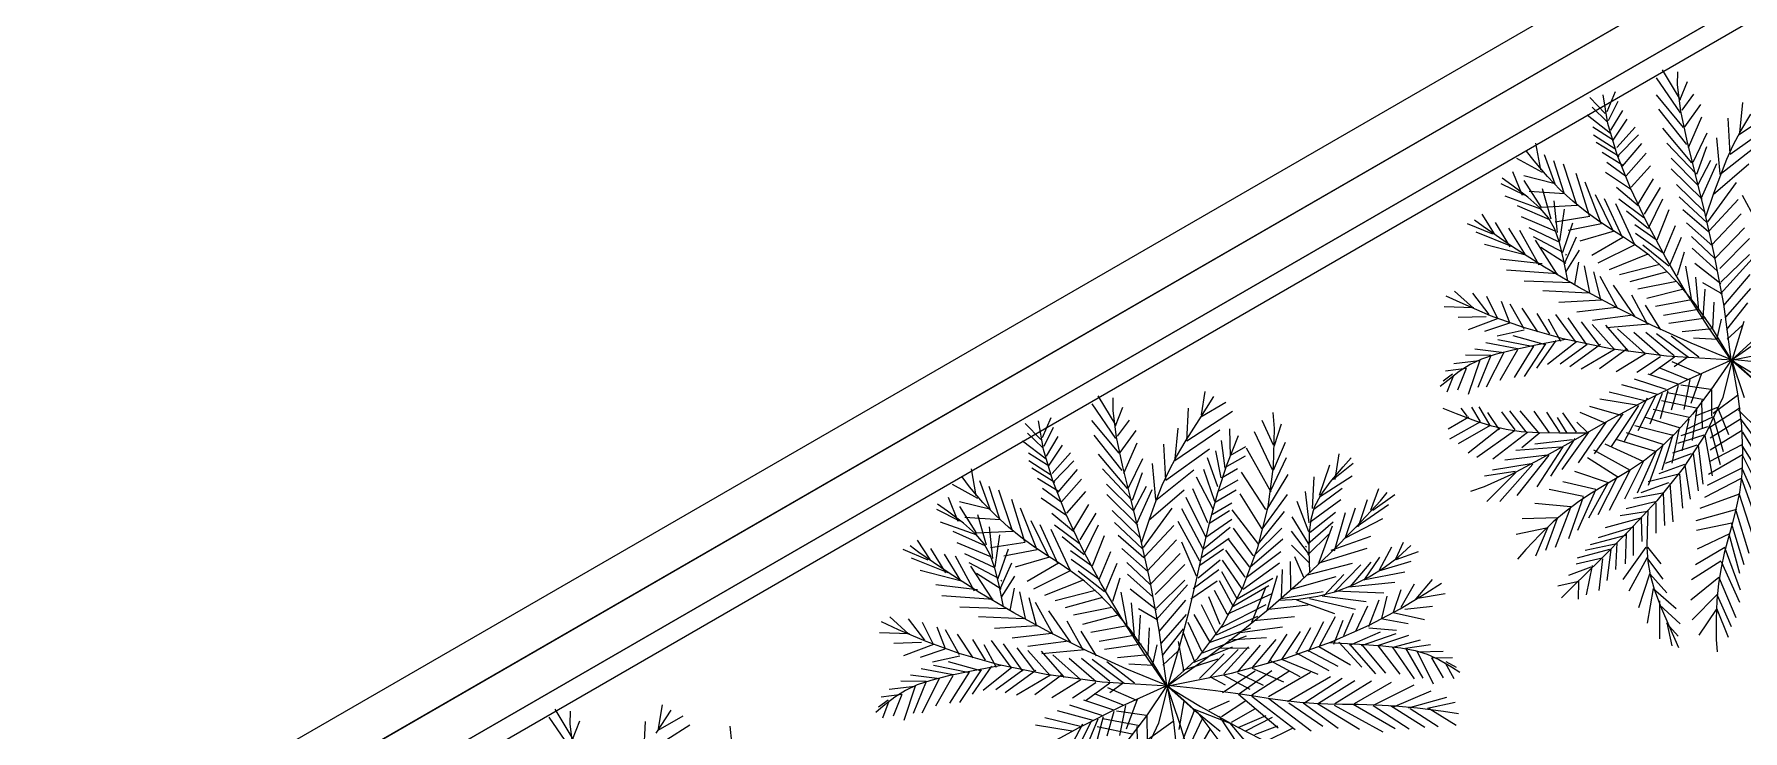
# Model space of a CAD drawing. Header units: millimetres. Extents: x 1993 to 4093, y 1262 to 2017.
# Drawn here: x 3810.96 to 3834.83, y 1523.6 to 1533.33 of the extents above; entities that cross this region are included whole.
import ezdxf

# ---------------------------------------------------------------- set-up
doc = ezdxf.new("R2010")
doc.units = ezdxf.units.MM
doc.layers.add('LOW HEIGHT STORAGE WITH PLANTER BOX', color=251, linetype='Continuous', lineweight=25)

# ---------------------------------------------------------------- blocks, each defined once
blk = doc.blocks.new('LHS 4FT')
at = {"layer": 'LOW HEIGHT STORAGE WITH PLANTER BOX', "ltscale": 0.7}
for p, q in [((8.4, -24), (8.4, 24)), ((9, 24), (9, -24)), ((7.8, -23.4), (7.801, 23.4)), ((8.4, 23.4), (8.4, -23.4))]:
    blk.add_line(p, q, dxfattribs=at)
at = {"layer": 'LOW HEIGHT STORAGE WITH PLANTER BOX', "ltscale": 0.1}
for p, q in [((7.801, 23.4), (7.8, -23.4)), ((7.534, 23.133), (7.534, -23.133))]:
    blk.add_line(p, q, dxfattribs=at)
at = {"layer": 'LOW HEIGHT STORAGE WITH PLANTER BOX'}
for p, q in [((6.916, 16.51), (7.503, 16.556)), ((6.929, 16.494), (7.272, 16.351)), ((7.072, 16.419), (7.558, 16.428)), ((7.072, 16.428), (7.246, 16.208)), ((7.272, 16.351), (7.427, 16.258)), ((6.394, 15.668), (6.431, 14.907)), ((6.394, 15.668), (6.779, 15.42)), ((6.563, 15.372), (6.739, 15.031)), ((6.587, 15.329), (6.587, 14.926)), ((6.605, 15.31), (6.862, 15.1)), ((5.928, 14.521), (6.132, 14.428)), ((5.323, 12.335), (5.165, 12.53)), ((5.302, 12.437), (5.279, 12.571)), ((5.33, 12.235), (5.302, 12.437)), ((5.342, 12.337), (5.324, 12.501)), ((5.322, 11.911), (4.987, 12.29)), ((5.317, 12.132), (5.115, 12.386)), ((5.317, 12.132), (5.427, 12.401)), ((5.321, 11.92), (5.462, 12.248)), ((5.338, 12.056), (5.33, 12.235)), ((5.249, 11.562), (4.952, 12.019)), ((5.303, 11.743), (5.005, 12.126)), ((5.303, 11.743), (5.483, 12.048)), ((5.324, 11.879), (5.338, 12.056)), ((5.998, 11.614), (6.219, 11.969)), ((5.185, 11.381), (4.937, 11.806)), ((5.195, 11.373), (5.49, 11.717)), ((5.264, 11.592), (5.49, 11.892)), ((5.284, 11.681), (5.324, 11.879)), ((5.699, 11.398), (5.772, 11.839)), ((5.786, 11.469), (6.121, 11.719)), ((5.805, 11.529), (5.99, 11.871)), ((5.997, 11.623), (6.336, 11.733)), ((6.121, 11.719), (6.335, 11.868)), ((5.06, 10.999), (4.815, 11.489)), ((5.116, 11.162), (4.875, 11.615)), ((5.107, 11.161), (5.444, 11.546)), ((5.214, 11.438), (5.284, 11.681)), ((5.374, 11.161), (5.491, 11.533)), ((5.411, 11.152), (5.786, 11.469)), ((5.563, 11.292), (5.636, 11.649)), ((5.811, 11.475), (6.183, 11.523)), ((5.03, 10.848), (4.828, 11.278)), ((5.05, 11.007), (5.383, 11.337)), ((5.112, 11.127), (5.214, 11.438)), ((5.564, 11.283), (5.882, 11.234)), ((5.708, 11.399), (6.042, 11.379)), ((4.871, 10.611), (4.798, 11.119)), ((4.974, 10.726), (5.112, 11.127)), ((4.997, 10.752), (5.411, 11.152)), ((5.261, 11.011), (5.655, 11.034)), ((5.393, 11.154), (5.79, 11.15)), ((6.271, 10.618), (6.689, 11.044)), ((6.465, 10.72), (6.897, 11.06)), ((6.757, 10.873), (7.06, 11.104)), ((6.916, 10.935), (7.055, 10.994)), ((3.676, 10.223), (3.692, 10.828)), ((4.51, 10.195), (4.506, 10.747)), ((4.548, 10.247), (4.997, 10.752)), ((4.669, 10.341), (4.613, 10.869)), ((4.763, 10.498), (4.714, 10.962)), ((4.98, 10.797), (5.34, 10.789)), ((5.146, 10.879), (5.486, 10.888)), ((5.614, 10.253), (5.968, 10.821)), ((5.825, 10.364), (6.227, 10.957)), ((6.052, 10.483), (6.404, 10.956)), ((6.467, 10.721), (6.916, 10.935)), ((6.481, 10.749), (6.878, 10.76)), ((6.75, 10.848), (7.073, 10.862)), ((3.693, 10.152), (3.327, 10.738)), ((3.665, 10.18), (4.032, 10.564)), ((3.684, 10.326), (4.013, 10.729)), ((4.433, 10.048), (4.383, 10.522)), ((4.753, 10.506), (5.218, 10.546)), ((4.879, 10.621), (5.343, 10.67)), ((5.2, 10.016), (5.469, 10.549)), ((5.379, 10.13), (5.721, 10.661)), ((5.999, 10.477), (6.467, 10.721)), ((6.059, 10.528), (6.613, 10.518)), ((6.279, 10.622), (6.717, 10.634)), ((3.665, 10.033), (3.363, 10.491)), ((3.647, 9.932), (3.363, 10.299)), ((3.665, 9.997), (4.032, 10.363)), ((4.241, 9.862), (4.227, 10.34)), ((4.509, 10.204), (4.968, 10.299)), ((4.667, 10.359), (5.076, 10.411)), ((4.796, 9.742), (5.015, 10.27)), ((5.006, 9.893), (5.226, 10.401)), ((5.519, 10.205), (5.999, 10.477)), ((5.667, 10.289), (5.96, 10.19)), ((5.841, 10.372), (6.385, 10.399)), ((5.894, 10.193), (6.259, 10.384)), ((6.042, 10.146), (6.439, 10.396)), ((6.206, 10.129), (6.578, 10.386)), ((6.358, 10.095), (6.766, 10.402)), ((6.531, 10.082), (6.927, 10.372)), ((6.715, 10.106), (7.13, 10.458)), ((6.957, 10.187), (7.216, 10.298)), ((7.007, 10.218), (7.307, 10.416)), ((7.216, 10.298), (7.369, 10.368)), ((3.638, 9.85), (3.354, 10.134)), ((3.637, 9.562), (3.676, 10.223)), ((3.665, 9.859), (4.013, 10.171)), ((4.067, 9.62), (4.548, 10.247)), ((4.102, 9.7), (4.078, 10.094)), ((4.387, 10.044), (4.865, 10.14)), ((4.577, 9.607), (4.829, 10.152)), ((5.031, 9.905), (5.519, 10.205)), ((5.371, 10.105), (5.734, 9.985)), ((5.573, 10.232), (5.815, 10.027)), ((5.794, 10.244), (5.956, 9.936)), ((5.914, 10.193), (6.141, 9.878)), ((5.96, 10.19), (6.192, 10.122)), ((6.001, 10.125), (5.993, 10.141)), ((6.05, 10.151), (6.335, 9.824)), ((6.192, 10.122), (6.386, 10.086)), ((6.206, 10.109), (6.56, 9.829)), ((6.294, 9.575), (6.468, 10.033)), ((6.326, 10.078), (6.731, 9.897)), ((6.386, 10.086), (6.563, 10.083)), ((6.514, 9.649), (6.742, 10.097)), ((6.531, 10.062), (6.959, 9.955)), ((6.563, 10.083), (6.746, 10.117)), ((6.739, 10.098), (7.186, 10.115)), ((6.742, 9.722), (7.017, 10.134)), ((6.746, 10.117), (6.957, 10.187)), ((6.944, 9.777), (7.246, 10.088)), ((7.015, 10.243), (7.372, 10.192)), ((7.155, 9.841), (7.503, 10.052)), ((3.227, 9.623), (3.56, 9.993)), ((3.274, 9.472), (3.616, 9.867)), ((3.629, 9.685), (3.382, 9.942)), ((3.629, 9.52), (3.977, 9.795)), ((3.647, 9.676), (3.977, 9.969)), ((4, 9.533), (3.956, 9.943)), ((4.112, 9.692), (4.583, 9.852)), ((4.25, 9.863), (4.739, 10.026)), ((4.54, 9.581), (5.031, 9.905)), ((4.982, 9.881), (5.494, 9.87)), ((5.209, 10.02), (5.596, 9.913)), ((5.634, 9.218), (5.671, 9.804)), ((5.808, 9.319), (5.808, 9.823)), ((5.946, 9.383), (6.065, 9.868)), ((6.12, 9.484), (6.275, 9.932)), ((6.823, 9.744), (7.073, 9.807)), ((7.073, 9.807), (7.354, 9.86)), ((7.2, 9.841), (7.558, 9.713)), ((7.354, 9.86), (7.527, 9.883)), ((3.174, 9.227), (2.855, 9.685)), ((3.286, 9.509), (2.939, 9.7)), ((3.349, 9.319), (3.185, 9.713)), ((3.62, 9.502), (3.299, 9.786)), ((3.61, 9.319), (3.327, 9.658)), ((3.355, 9.318), (3.615, 9.65)), ((3.556, 8.85), (4.067, 9.62)), ((3.565, 8.843), (3.637, 9.562)), ((3.601, 9.328), (3.958, 9.594)), ((3.907, 9.366), (3.882, 9.603)), ((3.898, 9.365), (4.408, 9.585)), ((4.019, 9.526), (4.497, 9.705)), ((4.052, 9.233), (4.54, 9.581)), ((4.577, 9.627), (5.048, 9.616)), ((4.763, 9.725), (5.299, 9.768)), ((5.222, 9.062), (5.378, 9.621)), ((5.433, 9.136), (5.515, 9.713)), ((6.194, 9.507), (6.389, 9.593)), ((6.303, 9.575), (6.907, 9.438)), ((6.389, 9.593), (6.596, 9.673)), ((6.523, 9.649), (7.109, 9.529)), ((6.596, 9.673), (6.823, 9.744)), ((6.752, 9.722), (7.219, 9.621)), ((6.926, 9.768), (7.356, 9.694)), ((3.347, 9.313), (3.024, 9.496)), ((3.094, 9.038), (3.05, 9.457)), ((3.571, 8.862), (3.349, 9.319)), ((3.828, 9.238), (4.278, 9.424)), ((4.252, 8.879), (4.444, 9.365)), ((4.407, 8.907), (4.581, 9.374)), ((4.424, 9.505), (4.829, 9.521)), ((4.572, 8.925), (4.746, 9.41)), ((4.764, 8.962), (4.902, 9.456)), ((4.902, 8.98), (5.076, 9.502)), ((5.085, 9.026), (5.222, 9.548)), ((5.627, 9.222), (5.822, 9.319)), ((5.799, 9.328), (6.404, 9.273)), ((5.822, 9.319), (6.008, 9.415)), ((5.946, 9.392), (6.514, 9.355)), ((6.008, 9.415), (6.194, 9.507)), ((6.129, 9.484), (6.742, 9.392)), ((3.027, 8.971), (2.466, 9.101)), ((3.089, 9.034), (2.697, 9.204)), ((3.565, 8.852), (3.174, 9.227)), ((3.571, 8.862), (4.052, 9.233)), ((3.913, 8.888), (4.096, 9.172)), ((4.078, 8.879), (4.252, 9.264)), ((5.14, 8.963), (5.577, 9.134)), ((5.159, 9.043), (5.41, 9.129)), ((5.336, 8.942), (5.765, 9.14)), ((5.41, 9.129), (5.627, 9.222)), ((5.547, 8.935), (5.876, 9.085)), ((5.644, 9.227), (6.266, 9.172)), ((5.733, 8.95), (6.102, 9.092)), ((5.901, 8.931), (6.3, 9.101)), ((6.34, 8.893), (6.716, 9.076)), ((2.747, 8.639), (2.523, 9.028)), ((2.918, 8.675), (2.661, 9.045)), ((3.085, 8.697), (2.813, 9.037)), ((3.269, 8.762), (2.958, 9.026)), ((3.576, 8.855), (3.026, 8.679)), ((3.583, 8.861), (3.027, 8.971)), ((3.581, 8.875), (3.085, 8.601)), ((3.566, 8.862), (3.089, 9.034)), ((3.537, 8.852), (3.103, 8.707)), ((3.566, 8.87), (3.273, 7.994)), ((3.574, 8.852), (3.364, 8.562)), ((3.549, 8.865), (4.114, 8.911)), ((3.565, 8.861), (3.688, 8.297)), ((3.566, 8.851), (3.621, 8.246)), ((3.568, 8.844), (3.95, 8.438)), ((3.574, 8.861), (4.082, 8.874)), ((3.574, 8.861), (4.295, 8.567)), ((3.913, 8.897), (4.132, 8.696)), ((4.078, 8.87), (4.389, 8.668)), ((4.082, 8.874), (4.507, 8.912)), ((4.114, 8.911), (4.689, 8.939)), ((4.279, 8.907), (4.609, 8.687)), ((4.398, 8.907), (4.819, 8.714)), ((4.507, 8.912), (4.862, 8.97)), ((4.59, 8.916), (5.021, 8.76)), ((4.689, 8.939), (5.262, 8.945)), ((4.862, 8.97), (5.159, 9.043)), ((4.97, 8.924), (5.202, 8.676)), ((5.145, 8.945), (5.402, 8.609)), ((5.262, 8.945), (5.82, 8.928)), ((5.327, 8.94), (5.584, 8.603)), ((5.541, 8.924), (5.823, 8.566)), ((5.747, 8.935), (5.994, 8.567)), ((5.82, 8.928), (6.353, 8.885)), ((5.94, 8.894), (6.151, 8.516)), ((6.086, 8.916), (6.457, 9.05)), ((6.111, 8.895), (6.306, 8.541)), ((6.353, 8.885), (6.846, 8.811)), ((6.356, 8.869), (6.483, 8.486)), ((6.529, 8.861), (6.825, 8.992)), ((6.532, 8.852), (6.664, 8.452)), ((6.684, 8.819), (6.981, 8.979)), ((6.814, 8.799), (7.144, 8.978)), ((6.92, 8.791), (7.253, 8.961)), ((7.07, 8.766), (7.352, 8.913)), ((7.153, 8.742), (7.537, 8.899)), ((3.026, 8.679), (2.446, 8.607)), ((3.085, 8.601), (2.591, 8.306)), ((3.103, 8.707), (2.647, 8.536)), ((3.097, 8.694), (2.647, 8.338)), ((3.849, 8.769), (3.913, 8.485)), ((3.968, 8.705), (4.142, 8.265)), ((4.123, 8.632), (4.297, 8.128)), ((4.426, 8.513), (4.7, 8.668)), ((4.563, 8.458), (4.993, 8.632)), ((6.673, 8.825), (6.811, 8.436)), ((6.829, 8.812), (6.941, 8.416)), ((6.846, 8.811), (7.289, 8.706)), ((6.937, 8.767), (7.059, 8.402)), ((7.052, 8.761), (7.209, 8.444)), ((7.189, 8.715), (7.345, 8.435)), ((7.289, 8.706), (7.67, 8.565)), ((7.316, 8.703), (7.598, 8.783)), ((7.324, 8.676), (7.489, 8.428)), ((7.431, 8.669), (7.733, 8.745)), ((7.441, 8.633), (7.624, 8.39)), ((2.677, 8.364), (2.332, 8.301)), ((2.834, 8.443), (2.362, 8.417)), ((2.814, 8.417), (2.838, 8.012)), ((2.983, 8.52), (2.948, 8.21)), ((3.364, 8.562), (3.173, 8.308)), ((3.427, 8.417), (3.557, 7.948)), ((3.647, 8.559), (3.537, 8.055)), ((3.665, 8.366), (3.583, 7.798)), ((3.638, 8.549), (4.023, 8.412)), ((3.675, 8.357), (4.105, 8.293)), ((3.95, 8.438), (4.309, 8.083)), ((4.279, 8.577), (4.471, 8.037)), ((4.295, 8.567), (4.95, 8.336)), ((4.444, 8.531), (4.645, 7.908)), ((4.581, 8.449), (4.719, 7.908)), ((4.746, 8.412), (5.195, 8.559)), ((4.755, 8.366), (4.911, 7.798)), ((4.911, 8.357), (5.341, 8.485)), ((4.911, 8.357), (5.076, 7.78)), ((5.076, 8.293), (5.543, 8.449)), ((5.277, 8.247), (5.726, 8.403)), ((5.396, 8.201), (5.909, 8.357)), ((2.591, 8.306), (2.11, 7.995)), ((2.365, 8.139), (2.309, 7.803)), ((2.473, 8.222), (2.453, 7.802)), ((2.566, 8.29), (2.518, 7.87)), ((2.677, 8.335), (2.675, 7.95)), ((3.173, 8.308), (2.998, 8.084)), ((3.098, 8.238), (3.134, 7.688)), ((3.374, 8.277), (3.172, 8.151)), ((3.369, 8.284), (3.51, 7.746)), ((3.72, 8.201), (3.62, 7.551)), ((3.621, 8.246), (3.697, 7.652)), ((3.688, 8.297), (3.916, 7.76)), ((3.739, 8.201), (4.187, 8.165)), ((4.95, 8.336), (5.539, 8.152)), ((5.094, 8.302), (5.268, 7.725)), ((5.286, 8.229), (5.46, 7.661)), ((5.405, 8.183), (5.68, 7.56)), ((5.477, 8.171), (5.706, 7.91)), ((5.539, 8.152), (6.064, 8.001)), ((5.552, 8.156), (6.074, 8.302)), ((5.717, 8.091), (6.303, 8.256)), ((5.918, 8.046), (6.431, 8.183)), ((6.065, 7.991), (6.642, 8.128)), ((2.85, 7.908), (2.145, 7.615)), ((2.207, 8.059), (2.179, 7.637)), ((2.969, 8.055), (2.283, 7.808)), ((2.84, 7.884), (2.695, 7.702)), ((2.998, 8.084), (2.84, 7.884)), ((2.869, 7.899), (2.896, 7.285)), ((3.231, 7.918), (2.906, 7.694)), ((3.3, 8.101), (2.95, 7.883)), ((2.969, 8.037), (3.024, 7.487)), ((3.273, 7.994), (3.074, 7.229)), ((3.243, 7.915), (3.406, 7.445)), ((3.318, 8.09), (3.47, 7.603)), ((3.657, 7.955), (3.448, 7.604)), ((3.794, 8.037), (3.684, 7.441)), ((3.839, 7.908), (3.775, 7.276)), ((3.794, 8.037), (4.242, 8.037)), ((3.849, 7.908), (4.306, 7.881)), ((4.309, 8.083), (4.646, 7.766)), ((4.454, 7.964), (4.487, 7.522)), ((5.698, 7.927), (5.818, 7.285)), ((5.706, 7.91), (5.884, 7.699)), ((5.735, 8.101), (6.046, 7.67)), ((5.918, 8.046), (6.129, 7.716)), ((6.056, 7.982), (6.321, 7.67)), ((6.064, 8.001), (6.526, 7.867)), ((6.23, 7.963), (6.852, 8.073)), ((6.23, 7.945), (6.486, 7.569)), ((6.44, 7.899), (6.715, 7.524)), ((6.486, 7.899), (7.109, 7.991)), ((6.715, 7.817), (7.301, 7.917)), ((2.704, 7.716), (2.017, 7.432)), ((2.695, 7.702), (2.563, 7.532)), ((2.731, 7.707), (2.731, 7.029)), ((3.189, 7.708), (2.804, 7.425)), ((3.193, 7.7), (3.366, 7.215)), ((3.691, 7.793), (3.458, 7.322)), ((3.697, 7.652), (3.792, 7.071)), ((3.894, 7.789), (3.858, 7.093)), ((3.916, 7.76), (4.228, 7.256)), ((3.94, 7.789), (4.352, 7.734)), ((4.562, 7.864), (4.612, 7.422)), ((4.646, 7.766), (4.964, 7.472)), ((4.654, 7.73), (4.721, 7.339)), ((4.687, 7.739), (5.204, 7.68)), ((5.884, 7.699), (6.029, 7.517)), ((5.891, 7.707), (5.992, 7.029)), ((5.9, 7.698), (6.358, 7.487)), ((6.526, 7.867), (6.929, 7.736)), ((6.715, 7.798), (6.871, 7.45)), ((6.916, 7.753), (7.503, 7.798)), ((6.929, 7.736), (7.272, 7.593)), ((6.935, 7.716), (7.045, 7.459)), ((7.072, 7.661), (7.558, 7.67)), ((7.072, 7.67), (7.246, 7.45)), ((2.512, 7.505), (1.99, 7.258)), ((2.563, 7.532), (2.442, 7.369)), ((2.539, 7.514), (2.539, 6.818)), ((3.16, 7.442), (2.755, 7.191)), ((3.136, 7.481), (3.353, 7.045)), ((3.703, 7.607), (3.474, 7.051)), ((4.013, 7.634), (3.949, 6.947)), ((4.013, 7.634), (4.389, 7.624)), ((4.059, 7.505), (4.471, 7.496)), ((4.068, 7.533), (4.068, 6.928)), ((4.132, 7.405), (4.563, 7.405)), ((4.132, 7.405), (4.132, 6.827)), ((4.796, 7.622), (4.829, 7.222)), ((4.846, 7.597), (5.479, 7.58)), ((4.879, 7.539), (4.921, 7.08)), ((4.964, 7.472), (5.266, 7.187)), ((4.971, 7.464), (5.046, 6.989)), ((4.979, 7.472), (5.604, 7.447)), ((6.029, 7.517), (6.154, 7.34)), ((6.065, 7.441), (6.138, 6.69)), ((6.065, 7.441), (6.514, 7.212)), ((7.272, 7.593), (7.427, 7.501)), ((2.301, 7.166), (1.697, 6.837)), ((2.411, 7.331), (1.861, 7.084)), ((2.331, 7.208), (2.226, 7.041)), ((2.442, 7.369), (2.331, 7.208)), ((2.402, 7.313), (2.438, 6.69)), ((3.092, 7.292), (2.654, 6.955)), ((3.074, 7.229), (2.952, 6.565)), ((3.084, 7.287), (3.292, 6.866)), ((3.753, 7.354), (3.514, 6.834)), ((3.743, 7.39), (4.076, 6.967)), ((4.206, 7.267), (4.27, 6.644)), ((4.215, 7.276), (4.7, 7.313)), ((4.228, 7.256), (4.605, 6.797)), ((4.334, 7.157), (4.801, 7.203)), ((5.096, 7.355), (5.712, 7.314)), ((5.096, 7.355), (5.129, 6.914)), ((5.237, 7.222), (5.254, 6.88)), ((5.254, 7.23), (5.771, 7.172)), ((5.266, 7.187), (5.553, 6.897)), ((6.154, 7.34), (6.275, 7.146)), ((6.239, 7.194), (6.294, 6.434)), ((6.257, 7.176), (6.605, 6.928)), ((2.164, 6.974), (1.504, 6.571)), ((2.226, 7.041), (2.122, 6.866)), ((2.182, 6.956), (2.2, 6.351)), ((2.301, 7.148), (2.319, 6.553)), ((3.075, 7.076), (2.624, 6.796)), ((3.059, 7.067), (3.269, 6.712)), ((3.784, 7.097), (3.561, 6.591)), ((3.777, 7.124), (4.133, 6.755)), ((3.792, 7.071), (3.904, 6.509)), ((4.325, 7.148), (4.398, 6.544)), ((4.426, 7.029), (4.911, 7.093)), ((4.426, 7.029), (4.535, 6.434)), ((4.545, 6.91), (5.012, 6.956)), ((5.329, 7.114), (5.329, 6.797)), ((5.371, 7.072), (5.887, 7.047)), ((5.454, 6.997), (5.454, 6.655)), ((5.462, 6.997), (5.929, 6.905)), ((6.275, 7.146), (6.406, 6.912)), ((2.045, 6.736), (1.458, 6.397)), ((2.122, 6.866), (2.01, 6.677)), ((2.045, 6.718), (2.045, 6.122)), ((2.986, 6.751), (2.54, 6.496)), ((3.008, 6.906), (2.612, 6.659)), ((2.983, 6.739), (3.229, 6.342)), ((2.996, 6.909), (3.25, 6.517)), ((3.704, 6.697), (3.271, 6.33)), ((3.826, 6.872), (3.617, 6.312)), ((3.823, 6.914), (3.695, 6.663)), ((3.829, 6.863), (4.171, 6.652)), ((3.877, 6.686), (4.211, 6.501)), ((4.535, 6.91), (4.673, 6.37)), ((4.605, 6.797), (5.027, 6.389)), ((4.636, 6.763), (5.241, 6.846)), ((4.645, 6.763), (4.856, 6.223)), ((5.553, 6.897), (5.829, 6.588)), ((5.562, 6.889), (5.562, 6.564)), ((5.621, 6.855), (6.046, 6.78)), ((5.704, 6.755), (6.071, 6.63)), ((5.704, 6.747), (5.704, 6.489)), ((6.394, 6.91), (6.431, 6.15)), ((6.394, 6.91), (6.779, 6.663)), ((6.406, 6.912), (6.563, 6.615)), ((1.889, 6.507), (1.358, 6.232)), ((1.882, 6.47), (1.732, 6.24)), ((1.889, 6.489), (1.852, 5.866)), ((2.01, 6.677), (1.882, 6.47)), ((2.896, 6.48), (2.432, 6.375)), ((2.958, 6.599), (2.727, 6.243)), ((2.952, 6.565), (2.89, 5.992)), ((2.905, 6.551), (3.133, 6.272)), ((3.629, 6.53), (3.179, 6.047)), ((3.695, 6.663), (3.597, 6.411)), ((3.864, 6.663), (3.707, 6.052)), ((3.904, 6.509), (4.031, 5.972)), ((3.921, 6.451), (4.235, 6.413)), ((4.801, 6.617), (5.039, 6.067)), ((4.81, 6.617), (5.378, 6.635)), ((5.012, 6.434), (5.634, 6.47)), ((5.796, 6.639), (6.154, 6.489)), ((5.804, 6.639), (5.804, 6.305)), ((5.829, 6.588), (6.096, 6.247)), ((5.904, 6.489), (6.237, 6.305)), ((5.912, 6.489), (5.912, 6.239)), ((6.563, 6.615), (6.739, 6.274)), ((6.587, 6.571), (6.587, 6.168)), ((6.605, 6.553), (6.862, 6.342)), ((1.77, 6.296), (1.266, 6.031)), ((1.732, 6.24), (1.551, 5.983)), ((1.733, 6.278), (1.66, 5.701)), ((2.702, 6.219), (2.196, 6.131)), ((2.795, 6.363), (2.258, 6.256)), ((2.727, 6.243), (2.544, 5.972)), ((2.697, 6.227), (2.6, 5.724)), ((2.783, 6.366), (2.727, 5.901)), ((2.943, 6.369), (3.145, 6.096)), ((3.571, 6.355), (3.196, 5.863)), ((3.597, 6.411), (3.529, 6.158)), ((3.562, 6.33), (3.679, 5.947)), ((3.933, 6.407), (3.757, 5.762)), ((3.943, 6.344), (4.214, 6.196)), ((4.062, 6.281), (4.398, 6.372)), ((4.167, 6.243), (4.275, 5.845)), ((4.181, 6.227), (4.567, 6.275)), ((4.29, 6.209), (4.272, 6.205)), ((5.002, 6.424), (5.277, 5.921)), ((5.027, 6.389), (5.475, 6.041)), ((5.186, 6.25), (5.891, 6.241)), ((5.204, 6.241), (5.497, 5.82)), ((1.596, 6.076), (1.184, 5.866)), ((1.551, 5.983), (1.331, 5.695)), ((1.614, 6.095), (1.477, 5.554)), ((2.571, 6.03), (2.084, 5.964)), ((2.544, 5.972), (2.395, 5.768)), ((2.584, 6.027), (2.494, 5.583)), ((2.861, 6.016), (2.64, 5.695)), ((2.89, 5.992), (2.872, 5.502)), ((2.878, 6.005), (3.125, 5.695)), ((2.91, 6.197), (3.133, 5.873)), ((3.546, 6.172), (3.179, 5.588)), ((3.496, 5.972), (3.229, 5.38)), ((3.529, 6.158), (3.489, 5.906)), ((3.537, 6.18), (3.679, 5.672)), ((3.995, 6.177), (3.833, 5.479)), ((4, 6.159), (4.35, 5.742)), ((4.031, 5.972), (4.169, 5.463)), ((4.214, 6.196), (4.422, 6.071)), ((4.302, 6.165), (4.389, 5.705)), ((4.304, 6.156), (4.737, 6.169)), ((4.422, 6.071), (4.58, 5.954)), ((4.426, 6.057), (4.491, 5.609)), ((4.442, 6.07), (4.887, 6.001)), ((4.545, 6.003), (4.953, 5.829)), ((4.555, 5.968), (4.607, 5.46)), ((5.433, 6.067), (5.689, 5.728)), ((5.442, 6.076), (6.028, 6.031)), ((5.475, 6.041), (5.928, 5.763)), ((1.477, 5.857), (1.074, 5.637)), ((1.477, 5.866), (1.358, 5.49)), ((2.467, 5.868), (1.924, 5.822)), ((2.395, 5.768), (2.263, 5.614)), ((2.453, 5.838), (2.356, 5.475)), ((2.874, 5.787), (2.636, 5.51)), ((2.881, 5.792), (3.116, 5.571)), ((3.479, 5.747), (3.287, 5.188)), ((3.471, 5.738), (3.637, 5.388)), ((3.489, 5.906), (3.474, 5.657)), ((3.487, 5.947), (3.637, 5.53)), ((4.062, 5.93), (3.953, 5.35)), ((4.034, 5.893), (4.417, 5.494)), ((4.58, 5.954), (4.703, 5.825)), ((4.681, 5.85), (4.737, 5.363)), ((4.697, 5.864), (5.066, 5.622)), ((4.703, 5.825), (4.802, 5.669)), ((5.726, 5.884), (5.937, 5.646)), ((5.735, 5.893), (6.111, 5.857)), ((5.928, 5.763), (6.132, 5.67)), ((1.331, 5.695), (1.194, 5.528)), ((2.237, 5.596), (1.733, 5.627)), ((2.358, 5.714), (1.873, 5.714)), ((2.133, 5.494), (1.987, 5.391)), ((2.23, 5.591), (2.057, 5.279)), ((2.263, 5.614), (2.133, 5.494)), ((2.358, 5.714), (2.228, 5.385)), ((2.873, 5.614), (2.571, 5.285)), ((2.872, 5.502), (2.88, 5.084)), ((2.878, 5.606), (3.099, 5.355)), ((3.479, 5.497), (3.371, 5.038)), ((3.474, 5.657), (3.482, 5.41)), ((4.112, 5.677), (4.083, 5.081)), ((4.114, 5.668), (4.402, 5.338)), ((4.789, 5.699), (4.813, 5.155)), ((4.802, 5.669), (4.893, 5.466)), ((4.811, 5.686), (5.102, 5.347)), ((1.904, 5.334), (1.652, 5.34)), ((1.81, 5.288), (1.69, 5.225)), ((2.06, 5.464), (1.735, 5.467)), ((1.913, 5.319), (1.773, 5.232)), ((1.987, 5.391), (1.81, 5.288)), ((2.06, 5.464), (1.915, 5.212)), ((2.835, 5.45), (2.679, 5.094)), ((2.882, 5.479), (3.072, 5.155)), ((3.482, 5.41), (3.512, 5.167)), ((3.487, 5.48), (3.679, 5.172)), ((4.158, 5.434), (4.42, 5.134)), ((4.169, 5.465), (4.213, 4.917)), ((4.169, 5.463), (4.317, 4.988)), ((4.892, 5.386), (5.172, 5.158)), ((4.893, 5.466), (4.989, 5.201)), ((4.905, 5.408), (4.963, 5.054)), ((2.887, 5.245), (2.743, 4.853)), ((2.879, 5.24), (3.001, 4.906)), ((2.88, 5.084), (2.893, 4.824)), ((3.496, 5.205), (3.437, 4.88)), ((3.504, 5.205), (3.654, 4.997)), ((3.512, 5.167), (3.562, 4.93)), ((4.255, 5.147), (4.291, 4.768)), ((4.268, 5.169), (4.477, 4.922)), ((4.989, 5.201), (5.041, 5.041)), ((4.317, 4.988), (4.368, 4.846)), ((3.758, 3.634), (3.798, 3.833)), ((2.71, 3.57), (2.651, 3.735)), ((3.711, 3.153), (3.565, 3.703)), ((3.719, 3.228), (3.758, 3.634)), ((4.361, 3.034), (4.279, 3.593)), ((4.462, 3.135), (4.462, 3.648)), ((4.572, 3.226), (4.581, 3.721)), ((4.709, 3.336), (4.709, 3.666)), ((4.836, 3.459), (4.994, 3.583)), ((1.938, 3.252), (1.877, 3.473)), ((1.962, 3.171), (2.045, 3.437)), ((2.826, 3.148), (2.562, 3.496)), ((2.793, 3.297), (2.71, 3.57)), ((2.826, 3.168), (2.962, 3.58)), ((2.87, 2.964), (3.109, 3.398)), ((3.693, 2.887), (3.473, 3.547)), ((3.711, 2.906), (3.904, 3.419)), ((3.73, 3.153), (3.885, 3.556)), ((4.224, 2.878), (4.169, 3.519)), ((4.615, 3.277), (4.836, 3.459)), ((4.728, 3.345), (4.874, 3.364)), ((5.323, 3.229), (5.165, 3.424)), ((5.302, 3.331), (5.279, 3.465)), ((5.342, 3.231), (5.324, 3.395)), ((1.962, 3.153), (1.742, 3.281)), ((2.054, 2.878), (1.742, 3.153)), ((2.067, 2.747), (1.938, 3.252)), ((2.045, 2.906), (2.099, 3.235)), ((2.907, 2.735), (2.53, 3.2)), ((2.866, 2.972), (2.561, 3.34)), ((2.853, 3.046), (2.793, 3.297)), ((2.911, 2.727), (3.203, 3.138)), ((3.693, 2.631), (3.427, 3.3)), ((3.702, 2.649), (3.94, 3.199)), ((3.703, 2.776), (3.719, 3.228)), ((4.114, 2.732), (4.032, 3.336)), ((4.298, 2.969), (4.441, 3.12)), ((4.441, 3.12), (4.615, 3.277)), ((4.471, 3.135), (4.764, 3.135)), ((4.581, 3.226), (4.81, 3.226)), ((5.322, 2.805), (4.987, 3.184)), ((5.317, 3.026), (5.115, 3.281)), ((5.33, 3.129), (5.302, 3.331)), ((5.317, 3.026), (5.427, 3.295)), ((5.321, 2.814), (5.462, 3.142)), ((5.338, 2.95), (5.33, 3.129)), ((2.063, 2.704), (1.706, 2.97)), ((2.072, 2.704), (2.182, 3.061)), ((2.127, 2.558), (2.246, 3.006)), ((2.943, 2.507), (2.542, 2.979)), ((2.894, 2.812), (2.853, 3.046)), ((2.948, 2.499), (3.273, 2.865)), ((3.693, 2.402), (3.391, 2.997)), ((3.702, 2.429), (3.977, 2.997)), ((4.023, 2.585), (3.968, 2.906)), ((4.168, 2.803), (4.298, 2.969)), ((4.233, 2.86), (4.545, 2.897)), ((4.343, 3.052), (4.636, 3.071)), ((5.249, 2.456), (4.952, 2.913)), ((5.303, 2.637), (5.005, 3.02)), ((5.303, 2.637), (5.483, 2.942)), ((5.324, 2.773), (5.338, 2.95)), ((2.118, 2.539), (1.77, 2.805)), ((2.212, 2.203), (2.067, 2.747)), ((2.145, 2.429), (2.283, 2.86)), ((2.182, 2.265), (2.319, 2.759)), ((2.943, 2.31), (2.578, 2.812)), ((2.92, 2.591), (2.894, 2.812)), ((2.947, 2.302), (3.273, 2.647)), ((3.711, 2.2), (3.427, 2.759)), ((3.697, 2.275), (3.703, 2.776)), ((3.711, 2.237), (3.922, 2.722)), ((4.032, 2.594), (4.426, 2.668)), ((4.036, 2.604), (4.168, 2.803)), ((4.132, 2.741), (4.499, 2.796)), ((5.185, 2.275), (4.937, 2.7)), ((5.264, 2.486), (5.49, 2.786)), ((5.284, 2.575), (5.324, 2.773)), ((5.699, 2.292), (5.772, 2.733)), ((5.805, 2.423), (5.99, 2.765)), ((5.997, 2.517), (6.336, 2.627)), ((5.998, 2.508), (6.219, 2.863)), ((6.121, 2.613), (6.335, 2.763)), ((0.76, 2.374), (0.461, 2.407)), ((0.836, 2.374), (0.524, 2.475)), ((1.156, 2.31), (0.698, 2.576)), ((1.349, 2.301), (0.973, 2.613)), ((1.55, 2.246), (1.22, 2.613)), ((1.761, 2.164), (1.486, 2.613)), ((1.898, 2.1), (1.669, 2.603)), ((2.154, 2.42), (1.843, 2.622)), ((2.2, 2.246), (1.843, 2.466)), ((2.228, 2.109), (2.347, 2.613)), ((2.283, 1.944), (2.42, 2.457)), ((2.957, 1.946), (2.629, 2.456)), ((2.946, 2.105), (2.651, 2.592)), ((2.933, 2.379), (2.92, 2.591)), ((2.938, 2.101), (3.313, 2.431)), ((3.693, 1.99), (3.427, 2.576)), ((3.883, 2.351), (4.036, 2.604)), ((3.958, 2.466), (4.325, 2.503)), ((5.116, 2.056), (4.875, 2.509)), ((5.107, 2.055), (5.444, 2.44)), ((5.195, 2.267), (5.49, 2.611)), ((5.214, 2.332), (5.284, 2.575)), ((5.374, 2.055), (5.491, 2.427)), ((5.563, 2.186), (5.636, 2.544)), ((5.786, 2.363), (6.121, 2.613)), ((5.811, 2.369), (6.183, 2.417)), ((0.836, 2.384), (0.598, 2.329)), ((1.11, 2.338), (0.735, 2.219)), ((1.083, 2.334), (0.76, 2.374)), ((1.349, 2.301), (0.946, 2.164)), ((1.335, 2.292), (1.083, 2.334)), ((1.55, 2.237), (1.202, 2.164)), ((1.538, 2.242), (1.335, 2.292)), ((1.77, 2.164), (1.394, 2.118)), ((1.715, 2.177), (1.538, 2.242)), ((1.891, 2.09), (1.715, 2.177)), ((2.237, 2.109), (1.889, 2.31)), ((2.384, 1.644), (2.212, 2.203)), ((2.319, 1.825), (2.457, 2.191)), ((2.94, 1.761), (2.603, 2.288)), ((2.938, 2.171), (2.933, 2.379)), ((2.938, 1.962), (2.938, 2.171)), ((2.945, 1.95), (3.391, 2.182)), ((3.693, 1.706), (3.391, 2.329)), ((3.692, 1.723), (3.697, 2.275)), ((3.695, 2.027), (3.883, 2.351)), ((3.775, 2.136), (4.105, 2.164)), ((3.83, 2.255), (4.087, 2.265)), ((3.894, 2.338), (4.224, 2.356)), ((5.06, 1.893), (4.815, 2.383)), ((5.03, 1.743), (4.828, 2.172)), ((5.05, 1.901), (5.383, 2.231)), ((5.112, 2.021), (5.214, 2.332)), ((5.411, 2.047), (5.786, 2.363)), ((5.564, 2.177), (5.882, 2.128)), ((5.708, 2.293), (6.042, 2.273)), ((0.292, 1.892), (0.134, 1.968)), ((0.654, 1.684), (0.465, 2.075)), ((0.828, 1.569), (0.697, 2.046)), ((1.023, 1.427), (0.946, 1.925)), ((1.889, 2.081), (1.596, 2.036)), ((2.088, 1.973), (1.891, 2.09)), ((2.283, 1.953), (1.999, 2.109)), ((2.33, 1.82), (2.088, 1.973)), ((2.383, 1.669), (2.502, 2.072)), ((2.964, 1.516), (2.628, 2.022)), ((2.936, 1.749), (3.439, 2.052)), ((2.943, 1.744), (2.938, 1.962)), ((3.675, 1.449), (3.391, 2.072)), ((3.675, 1.715), (3.986, 1.953)), ((3.702, 2.008), (3.894, 2.063)), ((4.871, 1.505), (4.798, 2.013)), ((4.974, 1.62), (5.112, 2.021)), ((4.997, 1.646), (5.411, 2.047)), ((5.261, 1.905), (5.655, 1.928)), ((5.393, 2.048), (5.79, 2.044)), ((6.271, 1.512), (6.689, 1.938)), ((6.465, 1.614), (6.897, 1.954)), ((6.757, 1.767), (7.06, 1.998)), ((0.669, 1.67), (0.237, 1.735)), ((0.541, 1.753), (0.292, 1.892)), ((0.759, 1.615), (0.541, 1.753)), ((1.208, 1.289), (1.187, 1.778)), ((2.365, 1.669), (1.999, 1.88)), ((2.438, 1.513), (2.035, 1.724)), ((2.438, 1.523), (2.576, 1.907)), ((2.521, 1.376), (2.594, 1.779)), ((2.992, 1.303), (2.615, 1.829)), ((2.96, 1.509), (2.943, 1.744)), ((2.956, 1.532), (3.429, 1.872)), ((2.988, 1.311), (3.412, 1.708)), ((3.665, 1.202), (3.363, 1.816)), ((3.665, 1.477), (3.995, 1.797)), ((3.676, 1.117), (3.692, 1.723)), ((4.669, 1.235), (4.613, 1.763)), ((4.763, 1.392), (4.714, 1.856)), ((4.98, 1.691), (5.34, 1.683)), ((5.146, 1.773), (5.486, 1.782)), ((5.614, 1.147), (5.968, 1.715)), ((5.825, 1.258), (6.227, 1.851)), ((6.052, 1.377), (6.404, 1.85)), ((6.467, 1.615), (6.916, 1.829)), ((6.75, 1.742), (7.073, 1.756)), ((6.916, 1.829), (7.055, 1.888)), ((0.82, 1.571), (0.345, 1.622)), ((1.014, 1.43), (0.42, 1.501)), ((0.952, 1.476), (0.759, 1.615)), ((1.124, 1.335), (0.952, 1.476)), ((1.345, 1.147), (1.338, 1.622)), ((1.478, 0.997), (1.518, 1.495)), ((2.502, 1.367), (2.017, 1.596)), ((2.595, 1.095), (2.384, 1.644)), ((2.557, 1.211), (2.676, 1.614)), ((3.015, 1.181), (2.63, 1.641)), ((3, 1.247), (2.96, 1.509)), ((3.019, 1.173), (3.418, 1.536)), ((3.693, 1.046), (3.327, 1.633)), ((3.665, 1.074), (4.032, 1.459)), ((3.684, 1.22), (4.013, 1.623)), ((4.51, 1.089), (4.506, 1.641)), ((4.548, 1.141), (4.997, 1.646)), ((4.753, 1.4), (5.218, 1.44)), ((4.879, 1.515), (5.343, 1.564)), ((5.2, 0.91), (5.469, 1.443)), ((5.379, 1.024), (5.721, 1.555)), ((5.999, 1.371), (6.467, 1.615)), ((6.279, 1.516), (6.717, 1.528)), ((6.481, 1.643), (6.878, 1.654)), ((1.2, 1.291), (0.583, 1.351)), ((1.336, 1.15), (0.725, 1.256)), ((1.281, 1.192), (1.124, 1.335)), ((1.589, 0.893), (1.747, 1.371)), ((1.722, 0.742), (1.872, 1.31)), ((2.548, 1.184), (2.118, 1.385)), ((2.621, 1.055), (2.173, 1.23)), ((2.631, 1.055), (2.695, 1.431)), ((2.713, 0.9), (2.777, 1.284)), ((3.075, 0.985), (2.721, 1.368)), ((3.106, 0.867), (2.736, 1.201)), ((3.072, 0.949), (3, 1.247)), ((3.063, 0.989), (3.446, 1.385)), ((3.11, 0.859), (3.485, 1.209)), ((3.665, 0.927), (3.363, 1.385)), ((3.665, 0.891), (4.032, 1.257)), ((4.241, 0.756), (4.227, 1.234)), ((4.433, 0.942), (4.383, 1.416)), ((4.667, 1.253), (5.076, 1.305)), ((5.006, 0.787), (5.226, 1.295)), ((5.519, 1.099), (5.999, 1.371)), ((5.841, 1.266), (6.385, 1.293)), ((5.894, 1.087), (6.259, 1.278)), ((6.042, 1.041), (6.439, 1.29)), ((6.059, 1.422), (6.613, 1.412)), ((6.206, 1.023), (6.578, 1.28)), ((6.358, 0.989), (6.766, 1.296)), ((6.531, 0.976), (6.927, 1.266)), ((6.715, 1), (7.13, 1.352)), ((7.007, 1.112), (7.307, 1.31)), ((7.216, 1.192), (7.369, 1.262)), ((1.481, 1.005), (0.931, 1.149)), ((1.6, 0.898), (1.009, 1.036)), ((1.43, 1.046), (1.281, 1.192)), ((1.576, 0.897), (1.43, 1.046)), ((1.888, 0.601), (1.991, 1.175)), ((2.065, 0.465), (2.092, 1.044)), ((2.704, 0.872), (2.219, 1.074)), ((2.768, 0.753), (2.264, 0.973)), ((2.855, 0.579), (2.595, 1.095)), ((2.777, 0.772), (2.85, 1.12)), ((3.15, 0.683), (2.813, 0.993)), ((2.85, 0.616), (2.933, 0.991)), ((3.167, 0.671), (3.517, 1.05)), ((3.638, 0.744), (3.354, 1.028)), ((3.647, 0.827), (3.363, 1.193)), ((3.637, 0.456), (3.676, 1.117)), ((3.665, 0.753), (4.013, 1.065)), ((4.067, 0.514), (4.548, 1.141)), ((4.102, 0.594), (4.078, 0.988)), ((4.387, 0.938), (4.865, 1.034)), ((4.509, 1.098), (4.968, 1.193)), ((4.577, 0.501), (4.829, 1.046)), ((4.796, 0.636), (5.015, 1.164)), ((5.031, 0.799), (5.519, 1.099)), ((5.371, 0.999), (5.734, 0.879)), ((5.573, 1.126), (5.815, 0.921)), ((5.667, 1.183), (5.96, 1.084)), ((5.794, 1.138), (5.956, 0.83)), ((5.914, 1.087), (6.141, 0.772)), ((5.96, 1.084), (6.192, 1.016)), ((6.001, 1.019), (5.993, 1.035)), ((6.05, 1.045), (6.335, 0.718)), ((6.192, 1.016), (6.386, 0.98)), ((6.206, 1.003), (6.56, 0.723)), ((6.326, 0.972), (6.731, 0.791)), ((6.386, 0.98), (6.563, 0.977)), ((6.514, 0.543), (6.742, 0.991)), ((6.531, 0.956), (6.959, 0.849)), ((6.563, 0.977), (6.746, 1.011)), ((6.739, 0.992), (7.186, 1.009)), ((6.742, 0.616), (7.017, 1.028)), ((6.746, 1.011), (6.957, 1.082)), ((6.944, 0.671), (7.246, 0.982)), ((6.957, 1.082), (7.216, 1.192)), ((7.015, 1.137), (7.372, 1.086)), ((1.716, 0.754), (1.108, 0.897)), ((1.905, 0.595), (1.311, 0.724)), ((1.731, 0.744), (1.576, 0.897)), ((1.907, 0.587), (1.731, 0.744)), ((2.184, 0.387), (2.217, 0.926)), ((2.841, 0.607), (2.301, 0.799)), ((2.343, 0.286), (2.342, 0.836)), ((2.468, 0.226), (2.493, 0.738)), ((3.231, 0.509), (2.866, 0.793)), ((2.924, 0.515), (3.006, 0.9)), ((3.006, 0.387), (3.043, 0.79)), ((3.185, 0.608), (3.072, 0.949)), ((3.227, 0.517), (3.56, 0.887)), ((3.274, 0.366), (3.616, 0.761)), ((3.629, 0.579), (3.382, 0.836)), ((3.647, 0.57), (3.977, 0.863)), ((4, 0.427), (3.956, 0.837)), ((4.112, 0.586), (4.583, 0.746)), ((4.25, 0.757), (4.739, 0.92)), ((4.54, 0.475), (5.031, 0.799)), ((4.982, 0.775), (5.494, 0.764)), ((5.209, 0.914), (5.596, 0.807)), ((5.808, 0.213), (5.808, 0.717)), ((5.946, 0.277), (6.065, 0.762)), ((6.12, 0.378), (6.275, 0.827)), ((6.294, 0.469), (6.468, 0.927)), ((7.073, 0.701), (7.354, 0.754)), ((7.155, 0.735), (7.503, 0.946)), ((7.2, 0.735), (7.558, 0.607)), ((7.354, 0.754), (7.527, 0.777)), ((2.073, 0.462), (1.436, 0.577)), ((2.119, 0.427), (1.907, 0.587)), ((2.933, 0.478), (2.383, 0.625)), ((3.015, 0.369), (2.521, 0.497)), ((2.639, 0.13), (2.626, 0.646)), ((2.79, 0.061), (2.771, 0.559)), ((3.174, 0.121), (2.855, 0.579)), ((2.929, -0.014), (2.899, 0.508)), ((3.286, 0.403), (2.939, 0.594)), ((3.089, 0.259), (3.143, 0.588)), ((3.349, 0.213), (3.185, 0.608)), ((3.62, 0.396), (3.299, 0.68)), ((3.61, 0.213), (3.327, 0.552)), ((3.355, 0.212), (3.615, 0.544)), ((3.556, -0.256), (4.067, 0.514)), ((3.601, 0.222), (3.958, 0.488)), ((3.629, 0.414), (3.977, 0.689)), ((3.907, 0.26), (3.882, 0.497)), ((3.898, 0.259), (4.408, 0.479)), ((4.019, 0.42), (4.497, 0.599)), ((4.577, 0.521), (5.048, 0.51)), ((4.763, 0.619), (5.299, 0.662)), ((5.222, -0.044), (5.378, 0.515)), ((5.433, 0.03), (5.515, 0.607)), ((5.634, 0.112), (5.671, 0.698)), ((6.194, 0.401), (6.389, 0.487)), ((6.389, 0.487), (6.596, 0.567)), ((6.523, 0.543), (7.109, 0.424)), ((6.596, 0.567), (6.823, 0.638)), ((6.752, 0.616), (7.219, 0.515)), ((6.823, 0.638), (7.073, 0.701)), ((6.926, 0.662), (7.356, 0.588)), ((2.175, 0.39), (1.578, 0.452)), ((2.355, 0.292), (1.833, 0.32)), ((2.378, 0.264), (2.119, 0.427)), ((2.697, 0.098), (2.378, 0.264)), ((3.079, 0.259), (2.686, 0.314)), ((3.347, 0.207), (3.024, 0.39)), ((3.094, -0.068), (3.05, 0.352)), ((3.565, -0.263), (3.637, 0.456)), ((3.828, 0.132), (4.278, 0.318)), ((4.052, 0.127), (4.54, 0.475)), ((4.252, -0.227), (4.444, 0.259)), ((4.407, -0.199), (4.581, 0.268)), ((4.424, 0.399), (4.829, 0.415)), ((4.572, -0.181), (4.746, 0.304)), ((4.764, -0.144), (4.902, 0.35)), ((4.902, -0.126), (5.076, 0.396)), ((5.085, -0.08), (5.222, 0.442)), ((5.822, 0.213), (6.008, 0.309)), ((5.946, 0.286), (6.514, 0.249)), ((6.008, 0.309), (6.194, 0.401)), ((6.129, 0.378), (6.742, 0.286)), ((6.303, 0.469), (6.907, 0.332)), ((2.459, 0.228), (1.961, 0.21)), ((2.619, 0.128), (2.161, 0.115)), ((2.798, 0.058), (2.338, 0.008)), ((2.911, 0.021), (2.529, -0.084)), ((3.089, -0.072), (2.697, 0.098)), ((3.565, -0.254), (3.174, 0.121)), ((3.571, -0.244), (3.349, 0.213)), ((3.571, -0.244), (4.052, 0.127)), ((3.913, -0.218), (4.096, 0.066)), ((4.078, -0.227), (4.252, 0.158)), ((5.14, -0.143), (5.577, 0.028)), ((5.159, -0.063), (5.41, 0.023)), ((5.336, -0.164), (5.765, 0.034)), ((5.41, 0.023), (5.627, 0.116)), ((5.627, 0.116), (5.822, 0.213)), ((5.644, 0.121), (6.266, 0.066)), ((5.799, 0.222), (6.404, 0.167)), ((3.583, -0.245), (3.027, -0.135)), ((3.581, -0.231), (3.085, -0.505)), ((3.566, -0.244), (3.089, -0.072)), ((3.566, -0.236), (3.273, -1.112)), ((3.549, -0.241), (4.114, -0.195)), ((3.574, -0.245), (4.082, -0.232)), ((3.913, -0.208), (4.132, -0.41)), ((4.078, -0.236), (4.389, -0.437)), ((4.082, -0.232), (4.507, -0.194)), ((4.114, -0.195), (4.689, -0.167)), ((4.279, -0.199), (4.609, -0.419)), ((4.398, -0.199), (4.819, -0.392)), ((4.507, -0.194), (4.862, -0.136)), ((4.59, -0.19), (5.021, -0.346)), ((4.689, -0.167), (5.262, -0.161)), ((4.862, -0.136), (5.159, -0.063)), ((4.97, -0.182), (5.202, -0.43)), ((5.145, -0.161), (5.402, -0.497)), ((5.262, -0.161), (5.82, -0.178)), ((5.327, -0.166), (5.584, -0.503)), ((5.541, -0.182), (5.823, -0.54)), ((5.547, -0.171), (5.876, -0.02)), ((5.733, -0.156), (6.102, -0.014)), ((5.747, -0.171), (5.994, -0.539)), ((5.82, -0.178), (6.353, -0.221)), ((5.901, -0.175), (6.3, -0.005)), ((5.94, -0.212), (6.151, -0.59)), ((6.086, -0.19), (6.457, -0.056)), ((6.111, -0.211), (6.306, -0.565)), ((6.34, -0.213), (6.716, -0.03)), ((6.353, -0.221), (6.846, -0.295)), ((6.356, -0.237), (6.483, -0.62)), ((6.529, -0.245), (6.825, -0.114)), ((6.684, -0.287), (6.981, -0.127)), ((6.814, -0.307), (7.144, -0.128)), ((6.92, -0.315), (7.253, -0.145)), ((7.07, -0.34), (7.352, -0.193)), ((7.153, -0.364), (7.537, -0.207)), ((3.576, -0.251), (3.026, -0.427)), ((3.537, -0.254), (3.103, -0.398)), ((3.574, -0.254), (3.364, -0.544)), ((3.565, -0.245), (3.688, -0.809)), ((3.566, -0.255), (3.621, -0.86)), ((3.568, -0.262), (3.95, -0.668)), ((3.574, -0.245), (4.295, -0.539)), ((3.849, -0.337), (3.913, -0.621)), ((3.968, -0.401), (4.142, -0.84)), ((4.123, -0.474), (4.297, -0.978)), ((4.426, -0.593), (4.7, -0.437)), ((4.563, -0.648), (4.993, -0.474)), ((6.532, -0.254), (6.664, -0.654)), ((6.673, -0.281), (6.811, -0.67)), ((6.829, -0.294), (6.941, -0.69)), ((6.846, -0.295), (7.289, -0.4)), ((6.937, -0.339), (7.059, -0.704)), ((7.052, -0.345), (7.209, -0.662)), ((7.189, -0.391), (7.345, -0.671)), ((7.289, -0.4), (7.67, -0.541)), ((7.316, -0.403), (7.598, -0.323)), ((7.324, -0.43), (7.489, -0.678)), ((7.431, -0.437), (7.733, -0.361)), ((7.441, -0.473), (7.624, -0.716)), ((4.279, -0.529), (4.471, -1.069)), ((4.295, -0.539), (4.95, -0.77)), ((4.444, -0.575), (4.645, -1.198)), ((4.581, -0.657), (4.719, -1.198)), ((4.746, -0.694), (5.195, -0.547)), ((4.911, -0.749), (5.341, -0.621)), ((5.076, -0.813), (5.543, -0.657)), ((5.277, -0.859), (5.726, -0.703)), ((4.755, -0.74), (4.911, -1.308)), ((4.911, -0.749), (5.076, -1.326)), ((4.95, -0.77), (5.539, -0.954)), ((5.094, -0.804), (5.268, -1.381)), ((5.286, -0.877), (5.46, -1.445)), ((5.396, -0.905), (5.909, -0.749)), ((5.405, -0.923), (5.68, -1.546)), ((5.477, -0.935), (5.706, -1.196)), ((5.539, -0.954), (6.064, -1.105)), ((5.552, -0.95), (6.074, -0.804)), ((5.717, -1.014), (6.303, -0.85)), ((5.918, -1.06), (6.431, -0.923)), ((5.698, -1.179), (5.818, -1.821)), ((5.735, -1.005), (6.046, -1.436)), ((5.918, -1.06), (6.129, -1.39)), ((6.056, -1.124), (6.321, -1.436)), ((6.064, -1.105), (6.526, -1.239)), ((6.065, -1.115), (6.642, -0.978)), ((6.23, -1.143), (6.852, -1.033)), ((6.23, -1.161), (6.486, -1.537)), ((6.486, -1.207), (7.109, -1.115)), ((6.715, -1.289), (7.301, -1.189)), ((5.706, -1.196), (5.884, -1.407)), ((5.884, -1.407), (6.029, -1.589)), ((5.891, -1.399), (5.992, -2.077)), ((5.9, -1.408), (6.358, -1.619)), ((6.44, -1.207), (6.715, -1.582)), ((6.526, -1.239), (6.929, -1.37)), ((6.715, -1.308), (6.871, -1.656)), ((6.916, -1.353), (7.503, -1.308)), ((6.929, -1.37), (7.272, -1.513)), ((6.935, -1.39), (7.045, -1.646)), ((4.846, -1.509), (5.479, -1.526)), ((6.029, -1.589), (6.154, -1.766)), ((6.065, -1.665), (6.138, -2.416)), ((6.065, -1.665), (6.514, -1.894)), ((7.072, -1.445), (7.558, -1.436)), ((7.072, -1.436), (7.246, -1.656)), ((7.272, -1.513), (7.427, -1.605)), ((6.154, -1.766), (6.275, -1.96)), ((6.239, -1.912), (6.294, -2.672)), ((6.257, -1.93), (6.605, -2.178)), ((6.275, -1.96), (6.406, -2.194))]:
    blk.add_line(p, q, dxfattribs=at)

msp = doc.modelspace()

# ---------------------------------------------------------------- block references
at = {"layer": 'LOW HEIGHT STORAGE WITH PLANTER BOX', "rotation": 120}
msp.add_blockref('LHS 4FT', (3836.245, 1525.567), dxfattribs=at)

doc.saveas('drawing.dxf')
